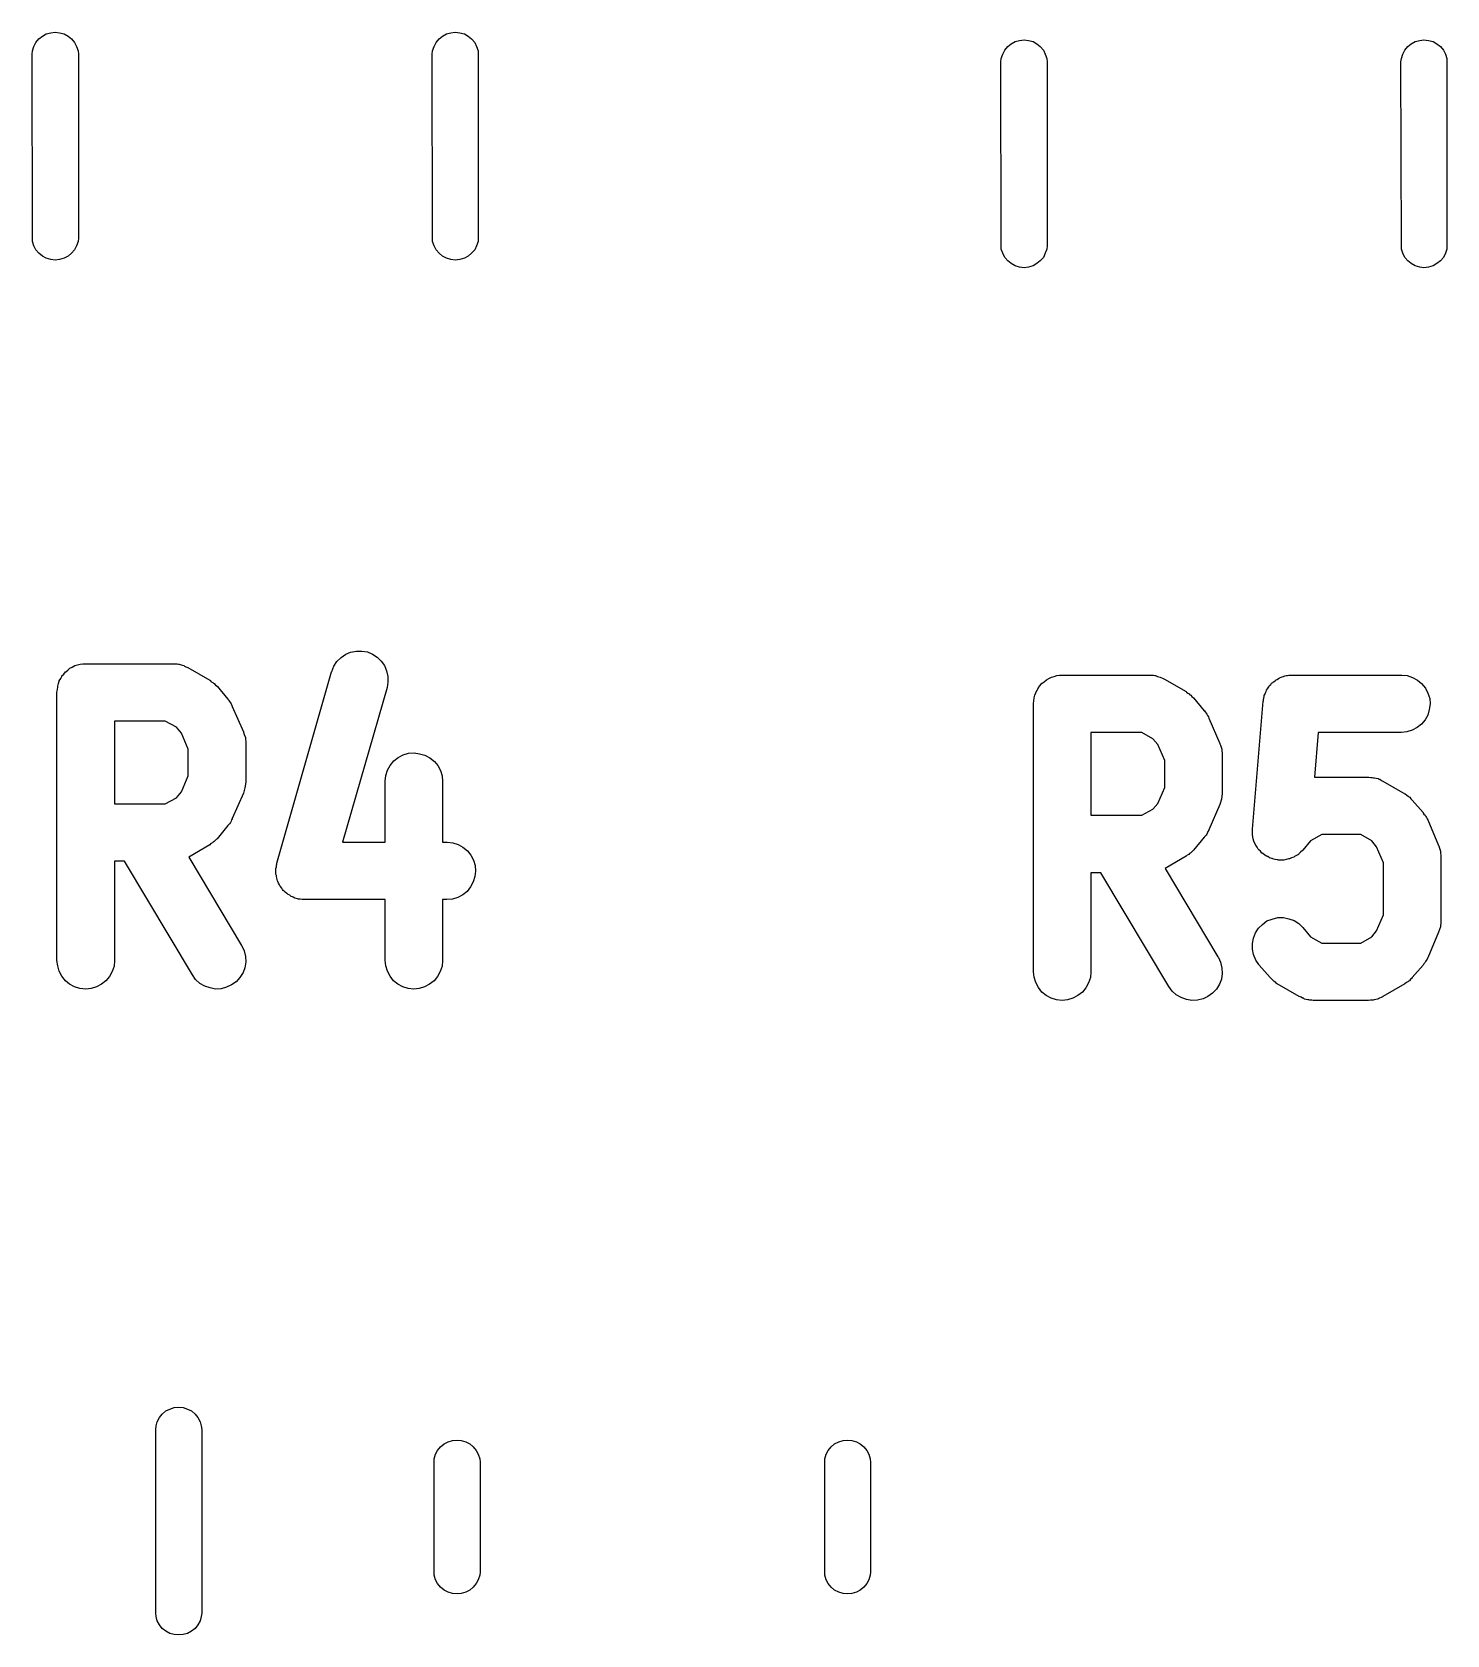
# Model space of a CAD drawing. Extents: x 137.1 to 164.6, y -146.9 to -60.6.
# Drawn here: x 146.597 to 150.292, y -112.769 to -108.582 of the extents above; entities that cross this region are included whole.
import ezdxf

# ---------------------------------------------------------------- set-up
doc = ezdxf.new("R2010")
doc.units = 0
doc.layers.add('BLACK', color=7, linetype='CONTINUOUS')

msp = doc.modelspace()

# ---------------------------------------------------------------- linework, layer by layer
at = {"layer": 'BLACK', "linetype": 'CONTINUOUS'}
for p, q in [((146.602, -108.62), (146.607, -108.609)), ((146.607, -108.609), (146.615, -108.6)), ((146.615, -108.6), (146.624, -108.593)), ((146.624, -108.593), (146.634, -108.587)), ((146.634, -108.587), (146.646, -108.584)), ((146.646, -108.584), (146.657, -108.582)), ((146.657, -108.582), (146.669, -108.584)), ((146.669, -108.584), (146.681, -108.587)), ((146.681, -108.587), (146.691, -108.593)), ((146.691, -108.593), (146.7, -108.6)), ((146.7, -108.6), (146.708, -108.609)), ((146.708, -108.609), (146.713, -108.62)), ((147.647, -108.62), (147.652, -108.609)), ((147.652, -108.609), (147.66, -108.6)), ((147.66, -108.6), (147.669, -108.593)), ((147.669, -108.593), (147.679, -108.587)), ((147.679, -108.587), (147.691, -108.584)), ((147.691, -108.584), (147.702, -108.582)), ((147.702, -108.582), (147.714, -108.584)), ((147.714, -108.584), (147.726, -108.587)), ((147.726, -108.587), (147.736, -108.593)), ((147.736, -108.593), (147.745, -108.6)), ((147.745, -108.6), (147.753, -108.609)), ((147.753, -108.609), (147.758, -108.62)), ((149.154, -108.613), (149.164, -108.607)), ((149.164, -108.607), (149.176, -108.604)), ((149.176, -108.604), (149.188, -108.602)), ((149.188, -108.602), (149.199, -108.604)), ((149.199, -108.604), (149.211, -108.607)), ((149.211, -108.607), (149.221, -108.613)), ((150.199, -108.613), (150.209, -108.607)), ((150.209, -108.607), (150.221, -108.604)), ((150.221, -108.604), (150.232, -108.602)), ((150.232, -108.602), (150.244, -108.604)), ((150.244, -108.604), (150.256, -108.607)), ((150.256, -108.607), (150.266, -108.613)), ((146.597, -108.64), (146.598, -108.631)), ((146.598, -109.12), (146.597, -108.64)), ((146.598, -108.631), (146.602, -108.62)), ((146.713, -108.62), (146.717, -108.631)), ((146.717, -108.631), (146.718, -108.64)), ((146.718, -108.64), (146.718, -109.12)), ((147.642, -108.64), (147.643, -108.631)), ((147.643, -109.12), (147.642, -108.64)), ((147.643, -108.631), (147.647, -108.62)), ((147.758, -108.62), (147.762, -108.631)), ((147.762, -108.631), (147.762, -108.64)), ((147.762, -108.64), (147.762, -109.12)), ((149.127, -108.66), (149.128, -108.651)), ((149.128, -108.651), (149.132, -108.64)), ((149.132, -108.64), (149.137, -108.629)), ((149.137, -108.629), (149.145, -108.62)), ((149.145, -108.62), (149.154, -108.613)), ((149.221, -108.613), (149.23, -108.62)), ((149.23, -108.62), (149.238, -108.629)), ((149.238, -108.629), (149.243, -108.64)), ((149.243, -108.64), (149.247, -108.651)), ((149.247, -108.651), (149.248, -108.66)), ((150.172, -108.66), (150.173, -108.651)), ((150.173, -108.651), (150.177, -108.64)), ((150.177, -108.64), (150.182, -108.629)), ((150.182, -108.629), (150.19, -108.62)), ((150.19, -108.62), (150.199, -108.613)), ((150.266, -108.613), (150.275, -108.62)), ((150.275, -108.62), (150.283, -108.629)), ((150.283, -108.629), (150.288, -108.64)), ((150.288, -108.64), (150.292, -108.651)), ((150.292, -108.651), (150.292, -108.66)), ((149.128, -109.14), (149.127, -108.66)), ((149.248, -108.66), (149.248, -109.14)), ((150.173, -109.14), (150.172, -108.66)), ((150.292, -108.66), (150.292, -109.14)), ((146.598, -109.129), (146.598, -109.12)), ((146.602, -109.14), (146.598, -109.129)), ((146.607, -109.151), (146.602, -109.14)), ((146.615, -109.16), (146.607, -109.151)), ((146.708, -109.151), (146.7, -109.16)), ((146.713, -109.14), (146.708, -109.151)), ((146.717, -109.129), (146.713, -109.14)), ((146.718, -109.12), (146.717, -109.129)), ((147.643, -109.129), (147.643, -109.12)), ((147.647, -109.14), (147.643, -109.129)), ((147.652, -109.151), (147.647, -109.14)), ((147.66, -109.16), (147.652, -109.151)), ((147.753, -109.151), (147.745, -109.16)), ((147.758, -109.14), (147.753, -109.151)), ((147.762, -109.129), (147.758, -109.14)), ((147.762, -109.12), (147.762, -109.129)), ((149.128, -109.149), (149.128, -109.14)), ((149.132, -109.16), (149.128, -109.149)), ((149.247, -109.149), (149.243, -109.16)), ((149.248, -109.14), (149.247, -109.149)), ((150.173, -109.149), (150.173, -109.14)), ((150.177, -109.16), (150.173, -109.149)), ((150.292, -109.149), (150.288, -109.16)), ((150.292, -109.14), (150.292, -109.149)), ((146.624, -109.167), (146.615, -109.16)), ((146.634, -109.173), (146.624, -109.167)), ((146.646, -109.176), (146.634, -109.173)), ((146.657, -109.178), (146.646, -109.176)), ((146.669, -109.176), (146.657, -109.178)), ((146.681, -109.173), (146.669, -109.176)), ((146.691, -109.167), (146.681, -109.173)), ((146.7, -109.16), (146.691, -109.167)), ((147.669, -109.167), (147.66, -109.16)), ((147.679, -109.173), (147.669, -109.167)), ((147.691, -109.176), (147.679, -109.173)), ((147.702, -109.178), (147.691, -109.176)), ((147.714, -109.176), (147.702, -109.178)), ((147.726, -109.173), (147.714, -109.176)), ((147.736, -109.167), (147.726, -109.173)), ((147.745, -109.16), (147.736, -109.167)), ((149.137, -109.171), (149.132, -109.16)), ((149.145, -109.18), (149.137, -109.171)), ((149.154, -109.187), (149.145, -109.18)), ((149.164, -109.193), (149.154, -109.187)), ((149.176, -109.196), (149.164, -109.193)), ((149.188, -109.198), (149.176, -109.196)), ((149.199, -109.196), (149.188, -109.198)), ((149.211, -109.193), (149.199, -109.196)), ((149.221, -109.187), (149.211, -109.193)), ((149.23, -109.18), (149.221, -109.187)), ((149.238, -109.171), (149.23, -109.18)), ((149.243, -109.16), (149.238, -109.171)), ((150.182, -109.171), (150.177, -109.16)), ((150.19, -109.18), (150.182, -109.171)), ((150.199, -109.187), (150.19, -109.18)), ((150.209, -109.193), (150.199, -109.187)), ((150.221, -109.196), (150.209, -109.193)), ((150.232, -109.198), (150.221, -109.196)), ((150.244, -109.196), (150.232, -109.198)), ((150.256, -109.193), (150.244, -109.196)), ((150.266, -109.187), (150.256, -109.193)), ((150.275, -109.18), (150.266, -109.187)), ((150.283, -109.171), (150.275, -109.18)), ((150.288, -109.16), (150.283, -109.171)), ((147.429, -110.202), (147.444, -110.199)), ((147.444, -110.199), (147.458, -110.199)), ((147.458, -110.199), (147.473, -110.201)), ((147.473, -110.201), (147.486, -110.207)), ((146.696, -110.244), (146.702, -110.241)), ((146.702, -110.241), (146.709, -110.237)), ((146.709, -110.237), (146.716, -110.235)), ((146.709, -110.237), (146.709, -110.237)), ((146.709, -110.237), (146.709, -110.237)), ((146.716, -110.235), (146.723, -110.233)), ((146.723, -110.233), (146.73, -110.232)), ((146.723, -110.233), (146.723, -110.233)), ((146.723, -110.233), (146.723, -110.233)), ((146.73, -110.232), (146.737, -110.232)), ((146.737, -110.232), (146.966, -110.232)), ((146.966, -110.232), (146.967, -110.232)), ((146.967, -110.232), (146.971, -110.232)), ((146.971, -110.232), (146.976, -110.232)), ((146.976, -110.232), (146.979, -110.233)), ((146.979, -110.233), (146.981, -110.233)), ((146.981, -110.233), (146.986, -110.235)), ((146.986, -110.235), (146.99, -110.236)), ((146.99, -110.236), (146.993, -110.237)), ((146.993, -110.237), (146.995, -110.238)), ((146.995, -110.238), (146.999, -110.24)), ((146.999, -110.24), (147.004, -110.242)), ((147.004, -110.242), (147.061, -110.275)), ((147.38, -110.252), (147.385, -110.238)), ((147.385, -110.238), (147.393, -110.226)), ((147.393, -110.226), (147.404, -110.216)), ((147.404, -110.216), (147.416, -110.207)), ((147.416, -110.207), (147.429, -110.202)), ((147.486, -110.207), (147.498, -110.215)), ((147.498, -110.215), (147.509, -110.225)), ((147.509, -110.225), (147.517, -110.237)), ((147.517, -110.237), (147.523, -110.251)), ((146.664, -110.291), (146.666, -110.284)), ((146.666, -110.284), (146.668, -110.278)), ((146.668, -110.277), (146.672, -110.271)), ((146.668, -110.278), (146.668, -110.277)), ((146.668, -110.277), (146.668, -110.277)), ((146.672, -110.271), (146.675, -110.265)), ((146.675, -110.264), (146.68, -110.259)), ((146.675, -110.265), (146.675, -110.264)), ((146.675, -110.265), (146.675, -110.265)), ((146.68, -110.259), (146.684, -110.253)), ((146.684, -110.253), (146.684, -110.253)), ((146.684, -110.253), (146.685, -110.253)), ((146.685, -110.253), (146.69, -110.249)), ((146.69, -110.249), (146.696, -110.244)), ((146.696, -110.244), (146.696, -110.244)), ((146.696, -110.244), (146.696, -110.244)), ((147.061, -110.275), (147.062, -110.276)), ((147.062, -110.276), (147.065, -110.279)), ((147.065, -110.279), (147.069, -110.281)), ((147.069, -110.281), (147.071, -110.283)), ((147.071, -110.283), (147.073, -110.284)), ((147.073, -110.284), (147.076, -110.288)), ((147.236, -110.753), (147.379, -110.253)), ((147.379, -110.253), (147.38, -110.252)), ((147.523, -110.251), (147.526, -110.265)), ((147.526, -110.28), (147.524, -110.294)), ((147.526, -110.265), (147.526, -110.28)), ((149.23, -110.289), (149.234, -110.283)), ((149.234, -110.283), (149.234, -110.283)), ((149.234, -110.283), (149.235, -110.283)), ((149.235, -110.283), (149.24, -110.279)), ((149.24, -110.279), (149.246, -110.274)), ((149.246, -110.274), (149.252, -110.271)), ((149.246, -110.274), (149.246, -110.274)), ((149.246, -110.274), (149.246, -110.274)), ((149.252, -110.271), (149.259, -110.267)), ((149.259, -110.267), (149.266, -110.265)), ((149.259, -110.267), (149.259, -110.267)), ((149.259, -110.267), (149.259, -110.267)), ((149.266, -110.265), (149.273, -110.263)), ((149.273, -110.263), (149.28, -110.262)), ((149.273, -110.263), (149.273, -110.263)), ((149.273, -110.263), (149.273, -110.263)), ((149.28, -110.262), (149.287, -110.262)), ((149.287, -110.262), (149.516, -110.262)), ((149.516, -110.262), (149.517, -110.262)), ((149.517, -110.262), (149.521, -110.262)), ((149.521, -110.262), (149.526, -110.262)), ((149.526, -110.262), (149.529, -110.263)), ((149.529, -110.263), (149.531, -110.263)), ((149.531, -110.263), (149.536, -110.265)), ((149.536, -110.265), (149.54, -110.266)), ((149.54, -110.266), (149.543, -110.267)), ((149.543, -110.267), (149.545, -110.268)), ((149.545, -110.268), (149.549, -110.27)), ((149.549, -110.27), (149.554, -110.272)), ((149.554, -110.272), (149.611, -110.305)), ((149.832, -110.286), (149.834, -110.283)), ((149.834, -110.283), (149.837, -110.281)), ((149.837, -110.281), (149.839, -110.279)), ((149.839, -110.279), (149.843, -110.277)), ((149.843, -110.277), (149.846, -110.274)), ((149.846, -110.274), (149.849, -110.273)), ((149.849, -110.273), (149.852, -110.271)), ((149.852, -110.271), (149.855, -110.269)), ((149.855, -110.269), (149.859, -110.267)), ((149.859, -110.267), (149.862, -110.266)), ((149.862, -110.266), (149.865, -110.265)), ((149.865, -110.265), (149.869, -110.264)), ((149.869, -110.264), (149.873, -110.263)), ((149.873, -110.263), (149.876, -110.263)), ((149.876, -110.263), (149.879, -110.262)), ((149.879, -110.262), (149.883, -110.262)), ((149.883, -110.262), (149.887, -110.262)), ((149.887, -110.262), (150.173, -110.262)), ((150.173, -110.262), (150.174, -110.262)), ((150.174, -110.262), (150.188, -110.263)), ((150.188, -110.263), (150.202, -110.268)), ((150.202, -110.268), (150.215, -110.275)), ((150.215, -110.275), (150.226, -110.284)), ((150.226, -110.284), (150.236, -110.296)), ((146.662, -110.306), (146.663, -110.299)), ((146.662, -110.307), (146.662, -110.306)), ((146.662, -110.306), (146.662, -110.306)), ((146.662, -110.306), (146.662, -110.306)), ((146.662, -110.306), (146.662, -110.306)), ((146.662, -111.007), (146.662, -110.307)), ((146.663, -110.299), (146.664, -110.292)), ((146.664, -110.292), (146.664, -110.291)), ((146.664, -110.291), (146.664, -110.291)), ((147.076, -110.288), (147.08, -110.291)), ((147.08, -110.291), (147.108, -110.325)), ((147.108, -110.325), (147.109, -110.325)), ((147.109, -110.325), (147.111, -110.328)), ((147.524, -110.294), (147.408, -110.698)), ((149.213, -110.329), (149.214, -110.322)), ((149.214, -110.321), (149.216, -110.314)), ((149.214, -110.322), (149.214, -110.321)), ((149.214, -110.321), (149.214, -110.321)), ((149.216, -110.314), (149.218, -110.308)), ((149.218, -110.307), (149.222, -110.301)), ((149.218, -110.308), (149.218, -110.307)), ((149.218, -110.307), (149.218, -110.307)), ((149.222, -110.301), (149.225, -110.295)), ((149.225, -110.294), (149.23, -110.289)), ((149.225, -110.295), (149.225, -110.294)), ((149.225, -110.295), (149.225, -110.295)), ((149.611, -110.305), (149.612, -110.306)), ((149.612, -110.306), (149.615, -110.309)), ((149.615, -110.309), (149.619, -110.311)), ((149.619, -110.311), (149.621, -110.313)), ((149.621, -110.313), (149.623, -110.314)), ((149.623, -110.314), (149.626, -110.318)), ((149.626, -110.318), (149.63, -110.321)), ((149.63, -110.321), (149.658, -110.355)), ((149.813, -110.325), (149.814, -110.322)), ((149.813, -110.329), (149.813, -110.325)), ((149.814, -110.322), (149.815, -110.318)), ((149.815, -110.315), (149.817, -110.311)), ((149.815, -110.318), (149.815, -110.315)), ((149.817, -110.311), (149.818, -110.308)), ((149.818, -110.308), (149.82, -110.305)), ((149.82, -110.305), (149.821, -110.301)), ((149.821, -110.301), (149.823, -110.298)), ((149.823, -110.298), (149.825, -110.295)), ((149.825, -110.295), (149.827, -110.292)), ((149.827, -110.292), (149.829, -110.289)), ((149.829, -110.289), (149.832, -110.286)), ((150.236, -110.296), (150.242, -110.309)), ((150.242, -110.309), (150.247, -110.323)), ((150.247, -110.323), (150.248, -110.337)), ((147.111, -110.328), (147.113, -110.331)), ((147.113, -110.331), (147.115, -110.334)), ((147.115, -110.334), (147.117, -110.337)), ((147.117, -110.337), (147.119, -110.341)), ((147.119, -110.341), (147.12, -110.344)), ((147.12, -110.344), (147.149, -110.41)), ((149.212, -110.336), (149.213, -110.329)), ((149.212, -110.337), (149.212, -110.336)), ((149.212, -110.336), (149.212, -110.336)), ((149.212, -110.336), (149.212, -110.336)), ((149.212, -110.336), (149.212, -110.336)), ((149.212, -111.037), (149.212, -110.337)), ((149.658, -110.355), (149.659, -110.355)), ((149.659, -110.355), (149.661, -110.358)), ((149.661, -110.358), (149.663, -110.361)), ((149.663, -110.361), (149.665, -110.364)), ((149.665, -110.364), (149.667, -110.367)), ((149.667, -110.367), (149.669, -110.371)), ((149.784, -110.664), (149.812, -110.33)), ((149.812, -110.33), (149.813, -110.329)), ((150.242, -110.366), (150.235, -110.379)), ((150.246, -110.352), (150.242, -110.366)), ((150.248, -110.337), (150.246, -110.352)), ((146.812, -110.382), (146.812, -110.598)), ((146.945, -110.382), (146.812, -110.382)), ((146.974, -110.398), (146.945, -110.382)), ((146.987, -110.413), (146.974, -110.398)), ((147.149, -110.41), (147.149, -110.411)), ((147.149, -110.411), (147.151, -110.417)), ((149.669, -110.371), (149.67, -110.374)), ((149.67, -110.374), (149.699, -110.44)), ((150.187, -110.41), (150.173, -110.412)), ((150.201, -110.406), (150.187, -110.41)), ((150.214, -110.399), (150.201, -110.406)), ((150.226, -110.39), (150.214, -110.399)), ((150.235, -110.379), (150.226, -110.39)), ((147.005, -110.455), (146.987, -110.413)), ((147.151, -110.417), (147.154, -110.425)), ((147.154, -110.425), (147.155, -110.44)), ((147.155, -110.44), (147.155, -110.54)), ((149.362, -110.412), (149.362, -110.628)), ((149.495, -110.412), (149.362, -110.412)), ((149.524, -110.428), (149.495, -110.412)), ((149.537, -110.443), (149.524, -110.428)), ((149.555, -110.485), (149.537, -110.443)), ((149.699, -110.44), (149.699, -110.441)), ((149.699, -110.441), (149.701, -110.445)), ((149.701, -110.445), (149.704, -110.455)), ((149.956, -110.412), (149.946, -110.528)), ((150.173, -110.412), (149.956, -110.412)), ((147.005, -110.525), (147.005, -110.455)), ((147.532, -110.498), (147.542, -110.486)), ((147.542, -110.486), (147.553, -110.477)), ((147.553, -110.477), (147.566, -110.47)), ((147.566, -110.47), (147.58, -110.466)), ((147.58, -110.466), (147.595, -110.465)), ((147.595, -110.465), (147.609, -110.467)), ((147.609, -110.467), (147.623, -110.471)), ((147.623, -110.471), (147.636, -110.478)), ((147.636, -110.478), (147.648, -110.487)), ((147.648, -110.487), (147.657, -110.498)), ((149.555, -110.555), (149.555, -110.485)), ((149.704, -110.455), (149.705, -110.47)), ((149.705, -110.47), (149.705, -110.57)), ((146.987, -110.567), (147.005, -110.525)), ((147.519, -110.539), (147.521, -110.524)), ((147.521, -110.524), (147.525, -110.51)), ((147.525, -110.51), (147.532, -110.498)), ((147.657, -110.498), (147.664, -110.511)), ((147.664, -110.511), (147.668, -110.525)), ((147.668, -110.525), (147.669, -110.54)), ((149.946, -110.528), (150.087, -110.528)), ((150.087, -110.528), (150.088, -110.528)), ((150.088, -110.528), (150.093, -110.529)), ((150.093, -110.529), (150.097, -110.529)), ((150.097, -110.529), (150.1, -110.53)), ((150.1, -110.53), (150.103, -110.53)), ((150.103, -110.53), (150.107, -110.531)), ((150.107, -110.531), (150.112, -110.532)), ((150.112, -110.532), (150.114, -110.534)), ((150.114, -110.534), (150.117, -110.534)), ((150.117, -110.534), (150.121, -110.537)), ((146.974, -110.582), (146.987, -110.567)), ((147.149, -110.57), (147.12, -110.636)), ((147.153, -110.556), (147.149, -110.57)), ((147.155, -110.541), (147.153, -110.556)), ((147.155, -110.54), (147.155, -110.541)), ((147.519, -110.54), (147.519, -110.539)), ((147.519, -110.698), (147.519, -110.54)), ((147.669, -110.54), (147.669, -110.698)), ((149.537, -110.597), (149.555, -110.555)), ((149.705, -110.571), (149.703, -110.586)), ((149.705, -110.57), (149.705, -110.571)), ((150.121, -110.537), (150.125, -110.539)), ((150.125, -110.539), (150.182, -110.572)), ((150.182, -110.572), (150.183, -110.572)), ((150.183, -110.572), (150.187, -110.575)), ((150.187, -110.575), (150.191, -110.578)), ((150.191, -110.578), (150.193, -110.58)), ((146.812, -110.598), (146.945, -110.598)), ((146.945, -110.598), (146.974, -110.582)), ((149.495, -110.628), (149.524, -110.612)), ((149.524, -110.612), (149.537, -110.597)), ((149.699, -110.6), (149.67, -110.666)), ((149.703, -110.586), (149.699, -110.6)), ((150.193, -110.58), (150.195, -110.581)), ((150.195, -110.581), (150.198, -110.585)), ((150.198, -110.585), (150.201, -110.588)), ((150.201, -110.588), (150.23, -110.621)), ((147.108, -110.655), (147.08, -110.689)), ((147.11, -110.653), (147.108, -110.655)), ((147.113, -110.65), (147.11, -110.653)), ((147.115, -110.647), (147.113, -110.65)), ((147.117, -110.643), (147.115, -110.647)), ((147.118, -110.64), (147.117, -110.643)), ((147.12, -110.637), (147.118, -110.64)), ((147.12, -110.636), (147.12, -110.637)), ((149.362, -110.628), (149.495, -110.628)), ((150.23, -110.621), (150.23, -110.622)), ((150.23, -110.622), (150.232, -110.625)), ((150.232, -110.625), (150.235, -110.628)), ((150.235, -110.628), (150.237, -110.631)), ((150.237, -110.631), (150.239, -110.634)), ((150.239, -110.634), (150.24, -110.637)), ((150.24, -110.637), (150.242, -110.64)), ((150.242, -110.64), (150.27, -110.707)), ((147.064, -110.702), (147.061, -110.705)), ((147.068, -110.7), (147.064, -110.702)), ((147.07, -110.698), (147.068, -110.7)), ((147.073, -110.696), (147.07, -110.698)), ((147.076, -110.693), (147.073, -110.696)), ((147.079, -110.69), (147.076, -110.693)), ((147.08, -110.689), (147.079, -110.69)), ((147.408, -110.698), (147.519, -110.698)), ((147.669, -110.698), (147.68, -110.698)), ((147.68, -110.698), (147.681, -110.698)), ((147.681, -110.698), (147.696, -110.7)), ((147.696, -110.7), (147.71, -110.704)), ((147.71, -110.704), (147.722, -110.711)), ((149.658, -110.685), (149.63, -110.719)), ((149.66, -110.683), (149.658, -110.685)), ((149.663, -110.68), (149.66, -110.683)), ((149.665, -110.677), (149.663, -110.68)), ((149.667, -110.673), (149.665, -110.677)), ((149.668, -110.67), (149.667, -110.673)), ((149.67, -110.667), (149.668, -110.67)), ((149.67, -110.666), (149.67, -110.667)), ((149.784, -110.67), (149.784, -110.664)), ((149.784, -110.675), (149.784, -110.67)), ((149.784, -110.677), (149.784, -110.675)), ((149.784, -110.678), (149.784, -110.677)), ((149.785, -110.684), (149.784, -110.678)), ((149.786, -110.69), (149.785, -110.684)), ((149.787, -110.691), (149.786, -110.69)), ((149.787, -110.693), (149.787, -110.691)), ((149.789, -110.698), (149.787, -110.693)), ((149.792, -110.704), (149.789, -110.698)), ((149.792, -110.705), (149.792, -110.704)), ((149.936, -110.695), (149.916, -110.719)), ((149.965, -110.678), (149.936, -110.695)), ((150.067, -110.678), (149.965, -110.678)), ((150.096, -110.695), (150.067, -110.678)), ((150.108, -110.71), (150.096, -110.695)), ((147.061, -110.705), (147.006, -110.737)), ((147.006, -110.737), (147.144, -110.968)), ((147.722, -110.711), (147.734, -110.721)), ((147.734, -110.721), (147.743, -110.732)), ((147.743, -110.732), (147.75, -110.745)), ((147.75, -110.745), (147.754, -110.759)), ((149.611, -110.735), (149.556, -110.767)), ((149.614, -110.732), (149.611, -110.735)), ((149.618, -110.73), (149.614, -110.732)), ((149.62, -110.728), (149.618, -110.73)), ((149.623, -110.726), (149.62, -110.728)), ((149.626, -110.723), (149.623, -110.726)), ((149.629, -110.72), (149.626, -110.723)), ((149.63, -110.719), (149.629, -110.72)), ((149.793, -110.706), (149.792, -110.705)), ((149.796, -110.711), (149.793, -110.706)), ((149.799, -110.716), (149.796, -110.711)), ((149.8, -110.717), (149.799, -110.716)), ((149.801, -110.718), (149.8, -110.717)), ((149.805, -110.722), (149.801, -110.718)), ((149.809, -110.727), (149.805, -110.722)), ((149.81, -110.727), (149.809, -110.727)), ((149.811, -110.728), (149.81, -110.727)), ((149.816, -110.732), (149.811, -110.728)), ((149.821, -110.735), (149.816, -110.732)), ((149.823, -110.736), (149.821, -110.735)), ((149.824, -110.736), (149.823, -110.736)), ((149.829, -110.739), (149.824, -110.736)), ((149.835, -110.741), (149.829, -110.739)), ((149.836, -110.741), (149.835, -110.741)), ((149.837, -110.742), (149.836, -110.741)), ((149.843, -110.743), (149.837, -110.742)), ((149.849, -110.744), (149.843, -110.743)), ((149.85, -110.744), (149.849, -110.744)), ((149.852, -110.745), (149.85, -110.744)), ((149.858, -110.745), (149.852, -110.745)), ((149.864, -110.745), (149.858, -110.745)), ((149.865, -110.745), (149.864, -110.745)), ((149.866, -110.745), (149.865, -110.745)), ((149.872, -110.743), (149.866, -110.745)), ((149.878, -110.742), (149.872, -110.743)), ((149.879, -110.742), (149.878, -110.742)), ((149.881, -110.742), (149.879, -110.742)), ((149.886, -110.739), (149.881, -110.742)), ((149.892, -110.737), (149.886, -110.739)), ((149.893, -110.737), (149.892, -110.737)), ((149.894, -110.736), (149.893, -110.737)), ((149.899, -110.733), (149.894, -110.736)), ((149.904, -110.73), (149.899, -110.733)), ((149.905, -110.729), (149.904, -110.73)), ((149.906, -110.728), (149.905, -110.729)), ((149.91, -110.724), (149.906, -110.728)), ((149.915, -110.72), (149.91, -110.724)), ((149.916, -110.719), (149.915, -110.72)), ((150.126, -110.752), (150.108, -110.71)), ((150.27, -110.707), (150.271, -110.708)), ((150.271, -110.708), (150.273, -110.714)), ((150.273, -110.714), (150.275, -110.722)), ((150.275, -110.722), (150.276, -110.737)), ((150.276, -110.737), (150.276, -110.903)), ((146.838, -110.748), (146.812, -110.748)), ((146.812, -110.748), (146.812, -111.007)), ((147.016, -111.045), (146.838, -110.748)), ((147.234, -110.767), (147.235, -110.763)), ((147.234, -110.77), (147.234, -110.767)), ((147.234, -110.773), (147.234, -110.77)), ((147.234, -110.777), (147.234, -110.773)), ((147.234, -110.782), (147.234, -110.777)), ((147.235, -110.785), (147.234, -110.782)), ((147.235, -110.758), (147.236, -110.756)), ((147.235, -110.763), (147.235, -110.758)), ((147.235, -110.787), (147.235, -110.785)), ((147.236, -110.792), (147.235, -110.787)), ((147.236, -110.756), (147.236, -110.753)), ((147.753, -110.788), (147.749, -110.802)), ((147.755, -110.774), (147.753, -110.788)), ((147.754, -110.759), (147.755, -110.774)), ((149.388, -110.778), (149.362, -110.778)), ((149.362, -110.778), (149.362, -111.037)), ((149.566, -111.075), (149.388, -110.778)), ((149.556, -110.767), (149.694, -110.998)), ((150.126, -110.888), (150.126, -110.752)), ((147.237, -110.796), (147.236, -110.792)), ((147.238, -110.799), (147.237, -110.796)), ((147.239, -110.801), (147.238, -110.799)), ((147.241, -110.805), (147.239, -110.801)), ((147.243, -110.81), (147.241, -110.805)), ((147.244, -110.812), (147.243, -110.81)), ((147.246, -110.814), (147.244, -110.812)), ((147.249, -110.818), (147.246, -110.814)), ((147.251, -110.822), (147.249, -110.818)), ((147.253, -110.824), (147.251, -110.822)), ((147.255, -110.826), (147.253, -110.824)), ((147.258, -110.829), (147.255, -110.826)), ((147.262, -110.832), (147.258, -110.829)), ((147.733, -110.827), (147.722, -110.836)), ((147.742, -110.815), (147.733, -110.827)), ((147.749, -110.802), (147.742, -110.815)), ((147.264, -110.833), (147.262, -110.832)), ((147.266, -110.835), (147.264, -110.833)), ((147.27, -110.837), (147.266, -110.835)), ((147.274, -110.84), (147.27, -110.837)), ((147.277, -110.841), (147.274, -110.84)), ((147.279, -110.842), (147.277, -110.841)), ((147.283, -110.844), (147.279, -110.842)), ((147.287, -110.845), (147.283, -110.844)), ((147.29, -110.846), (147.287, -110.845)), ((147.293, -110.847), (147.29, -110.846)), ((147.297, -110.847), (147.293, -110.847)), ((147.302, -110.848), (147.297, -110.847)), ((147.305, -110.848), (147.302, -110.848)), ((147.308, -110.848), (147.305, -110.848)), ((147.309, -110.848), (147.308, -110.848)), ((147.519, -110.848), (147.309, -110.848)), ((147.519, -111.007), (147.519, -110.848)), ((147.68, -110.848), (147.669, -110.848)), ((147.669, -110.848), (147.669, -111.007)), ((147.695, -110.847), (147.68, -110.848)), ((147.709, -110.843), (147.695, -110.847)), ((147.722, -110.836), (147.709, -110.843)), ((149.8, -110.923), (149.81, -110.913)), ((149.81, -110.913), (149.822, -110.904)), ((149.822, -110.904), (149.836, -110.899)), ((149.836, -110.899), (149.85, -110.895)), ((149.85, -110.895), (149.865, -110.895)), ((149.865, -110.895), (149.879, -110.898)), ((149.879, -110.898), (149.893, -110.903)), ((149.893, -110.903), (149.905, -110.911)), ((149.905, -110.911), (149.916, -110.921)), ((150.108, -110.93), (150.126, -110.888)), ((150.276, -110.906), (150.275, -110.919)), ((150.276, -110.903), (150.276, -110.904)), ((150.276, -110.904), (150.276, -110.906)), ((149.784, -110.963), (149.787, -110.949)), ((149.787, -110.949), (149.792, -110.935)), ((149.792, -110.935), (149.8, -110.923)), ((149.916, -110.921), (149.936, -110.945)), ((149.936, -110.945), (149.965, -110.962)), ((150.067, -110.962), (150.096, -110.945)), ((150.096, -110.945), (150.108, -110.93)), ((150.27, -110.933), (150.242, -111)), ((150.275, -110.919), (150.27, -110.933)), ((147.144, -110.968), (147.145, -110.969)), ((147.145, -110.969), (147.151, -110.982)), ((147.151, -110.982), (147.154, -110.997)), ((147.154, -110.997), (147.155, -111.011)), ((149.784, -110.978), (149.784, -110.963)), ((149.787, -110.992), (149.784, -110.978)), ((149.793, -111.006), (149.787, -110.992)), ((149.965, -110.962), (150.067, -110.962)), ((146.664, -111.021), (146.662, -111.007)), ((146.668, -111.035), (146.664, -111.021)), ((146.675, -111.048), (146.668, -111.035)), ((146.806, -111.036), (146.799, -111.049)), ((146.811, -111.022), (146.806, -111.036)), ((146.812, -111.008), (146.811, -111.022)), ((146.812, -111.007), (146.812, -111.008)), ((147.148, -111.039), (147.14, -111.052)), ((147.153, -111.026), (147.148, -111.039)), ((147.155, -111.011), (147.153, -111.026)), ((147.521, -111.021), (147.519, -111.007)), ((147.525, -111.035), (147.521, -111.021)), ((147.532, -111.048), (147.525, -111.035)), ((147.663, -111.036), (147.656, -111.049)), ((147.668, -111.022), (147.663, -111.036)), ((147.669, -111.008), (147.668, -111.022)), ((147.669, -111.007), (147.669, -111.008)), ((149.214, -111.051), (149.212, -111.037)), ((149.362, -111.038), (149.361, -111.052)), ((149.362, -111.037), (149.362, -111.038)), ((149.694, -110.998), (149.695, -110.999)), ((149.695, -110.999), (149.701, -111.012)), ((149.701, -111.012), (149.704, -111.027)), ((149.704, -111.027), (149.705, -111.041)), ((149.801, -111.018), (149.793, -111.006)), ((149.802, -111.019), (149.801, -111.018)), ((149.83, -111.052), (149.802, -111.019)), ((150.23, -111.019), (150.201, -111.052)), ((150.232, -111.016), (150.23, -111.019)), ((150.234, -111.013), (150.232, -111.016)), ((150.236, -111.01), (150.234, -111.013)), ((150.238, -111.007), (150.236, -111.01)), ((150.24, -111.004), (150.238, -111.007)), ((150.241, -111.001), (150.24, -111.004)), ((150.242, -111), (150.241, -111.001)), ((146.684, -111.06), (146.675, -111.048)), ((146.695, -111.069), (146.684, -111.06)), ((146.708, -111.076), (146.695, -111.069)), ((146.722, -111.08), (146.708, -111.076)), ((146.737, -111.082), (146.722, -111.08)), ((146.751, -111.08), (146.737, -111.082)), ((146.765, -111.076), (146.751, -111.08)), ((146.778, -111.069), (146.765, -111.076)), ((146.79, -111.06), (146.778, -111.069)), ((146.799, -111.049), (146.79, -111.06)), ((147.024, -111.057), (147.016, -111.045)), ((147.035, -111.067), (147.024, -111.057)), ((147.048, -111.074), (147.035, -111.067)), ((147.062, -111.079), (147.048, -111.074)), ((147.076, -111.082), (147.062, -111.079)), ((147.091, -111.081), (147.076, -111.082)), ((147.105, -111.077), (147.091, -111.081)), ((147.118, -111.071), (147.105, -111.077)), ((147.13, -111.063), (147.118, -111.071)), ((147.14, -111.052), (147.13, -111.063)), ((147.541, -111.06), (147.532, -111.048)), ((147.552, -111.069), (147.541, -111.06)), ((147.565, -111.076), (147.552, -111.069)), ((147.579, -111.08), (147.565, -111.076)), ((147.594, -111.082), (147.579, -111.08)), ((147.608, -111.08), (147.594, -111.082)), ((147.622, -111.076), (147.608, -111.08)), ((147.635, -111.069), (147.622, -111.076)), ((147.647, -111.06), (147.635, -111.069)), ((147.656, -111.049), (147.647, -111.06)), ((149.218, -111.065), (149.214, -111.051)), ((149.225, -111.078), (149.218, -111.065)), ((149.234, -111.09), (149.225, -111.078)), ((149.349, -111.079), (149.34, -111.09)), ((149.356, -111.066), (149.349, -111.079)), ((149.361, -111.052), (149.356, -111.066)), ((149.574, -111.087), (149.566, -111.075)), ((149.698, -111.069), (149.69, -111.082)), ((149.703, -111.056), (149.698, -111.069)), ((149.705, -111.041), (149.703, -111.056)), ((149.834, -111.055), (149.83, -111.052)), ((149.837, -111.059), (149.834, -111.055)), ((149.839, -111.06), (149.837, -111.059)), ((149.841, -111.062), (149.839, -111.06)), ((149.845, -111.065), (149.841, -111.062)), ((149.848, -111.068), (149.845, -111.065)), ((149.849, -111.068), (149.848, -111.068)), ((149.906, -111.101), (149.849, -111.068)), ((150.182, -111.068), (150.125, -111.101)), ((150.186, -111.065), (150.182, -111.068)), ((150.19, -111.063), (150.186, -111.065)), ((150.192, -111.061), (150.19, -111.063)), ((150.194, -111.06), (150.192, -111.061)), ((150.197, -111.056), (150.194, -111.06)), ((150.201, -111.053), (150.197, -111.056)), ((150.201, -111.052), (150.201, -111.053)), ((149.245, -111.099), (149.234, -111.09)), ((149.258, -111.106), (149.245, -111.099)), ((149.272, -111.11), (149.258, -111.106)), ((149.287, -111.112), (149.272, -111.11)), ((149.301, -111.11), (149.287, -111.112)), ((149.315, -111.106), (149.301, -111.11)), ((149.328, -111.099), (149.315, -111.106)), ((149.34, -111.09), (149.328, -111.099)), ((149.585, -111.097), (149.574, -111.087)), ((149.598, -111.104), (149.585, -111.097)), ((149.612, -111.109), (149.598, -111.104)), ((149.626, -111.112), (149.612, -111.109)), ((149.641, -111.111), (149.626, -111.112)), ((149.655, -111.107), (149.641, -111.111)), ((149.668, -111.101), (149.655, -111.107)), ((149.68, -111.093), (149.668, -111.101)), ((149.69, -111.082), (149.68, -111.093)), ((149.911, -111.103), (149.906, -111.101)), ((149.915, -111.106), (149.911, -111.103)), ((149.917, -111.106), (149.915, -111.106)), ((149.92, -111.108), (149.917, -111.106)), ((149.924, -111.109), (149.92, -111.108)), ((149.929, -111.11), (149.924, -111.109)), ((149.931, -111.11), (149.929, -111.11)), ((149.934, -111.111), (149.931, -111.11)), ((149.939, -111.111), (149.934, -111.111)), ((149.943, -111.112), (149.939, -111.111)), ((149.944, -111.112), (149.943, -111.112)), ((150.087, -111.112), (149.944, -111.112)), ((150.092, -111.111), (150.087, -111.112)), ((150.096, -111.111), (150.092, -111.111)), ((150.099, -111.111), (150.096, -111.111)), ((150.102, -111.11), (150.099, -111.111)), ((150.106, -111.109), (150.102, -111.11)), ((150.111, -111.108), (150.106, -111.109)), ((150.113, -111.107), (150.111, -111.108)), ((150.116, -111.106), (150.113, -111.107)), ((150.12, -111.104), (150.116, -111.106)), ((150.124, -111.102), (150.12, -111.104)), ((150.125, -111.101), (150.124, -111.102)), ((146.924, -112.212), (146.93, -112.201)), ((146.93, -112.201), (146.937, -112.192)), ((146.937, -112.192), (146.946, -112.184)), ((146.946, -112.184), (146.957, -112.179)), ((146.957, -112.179), (146.968, -112.175)), ((146.968, -112.175), (146.98, -112.174)), ((146.98, -112.174), (146.992, -112.175)), ((146.992, -112.175), (147.003, -112.179)), ((147.003, -112.179), (147.013, -112.184)), ((147.013, -112.184), (147.023, -112.192)), ((147.023, -112.192), (147.03, -112.201)), ((147.03, -112.201), (147.036, -112.212)), ((146.92, -112.232), (146.921, -112.223)), ((146.92, -112.712), (146.92, -112.232)), ((146.921, -112.223), (146.924, -112.212)), ((147.036, -112.212), (147.039, -112.223)), ((147.039, -112.223), (147.04, -112.232)), ((147.04, -112.232), (147.04, -112.712)), ((147.651, -112.297), (147.656, -112.287)), ((147.656, -112.287), (147.664, -112.278)), ((147.664, -112.278), (147.673, -112.27)), ((147.673, -112.27), (147.684, -112.265)), ((147.684, -112.265), (147.695, -112.261)), ((147.695, -112.261), (147.707, -112.26)), ((147.707, -112.26), (147.718, -112.261)), ((147.718, -112.261), (147.73, -112.265)), ((147.73, -112.265), (147.74, -112.27)), ((147.74, -112.27), (147.749, -112.278)), ((147.749, -112.278), (147.757, -112.287)), ((147.757, -112.287), (147.762, -112.297)), ((148.671, -112.297), (148.676, -112.287)), ((148.676, -112.287), (148.684, -112.278)), ((148.684, -112.278), (148.693, -112.27)), ((148.693, -112.27), (148.704, -112.265)), ((148.704, -112.265), (148.715, -112.261)), ((148.715, -112.261), (148.727, -112.26)), ((148.727, -112.26), (148.738, -112.261)), ((148.738, -112.261), (148.75, -112.265)), ((148.75, -112.265), (148.76, -112.27)), ((148.76, -112.27), (148.769, -112.278)), ((148.769, -112.278), (148.777, -112.287)), ((148.777, -112.287), (148.782, -112.297)), ((147.647, -112.309), (147.651, -112.297)), ((147.647, -112.318), (147.647, -112.309)), ((147.647, -112.605), (147.647, -112.318)), ((147.762, -112.297), (147.766, -112.309)), ((147.766, -112.309), (147.767, -112.318)), ((147.767, -112.318), (147.767, -112.605)), ((148.667, -112.309), (148.671, -112.297)), ((148.667, -112.318), (148.667, -112.309)), ((148.667, -112.605), (148.667, -112.318)), ((148.782, -112.297), (148.786, -112.309)), ((148.786, -112.309), (148.787, -112.318)), ((148.787, -112.318), (148.787, -112.605)), ((147.647, -112.613), (147.647, -112.605)), ((147.651, -112.625), (147.647, -112.613)), ((147.656, -112.635), (147.651, -112.625)), ((147.762, -112.625), (147.757, -112.635)), ((147.766, -112.613), (147.762, -112.625)), ((147.767, -112.605), (147.766, -112.613)), ((148.667, -112.613), (148.667, -112.605)), ((148.671, -112.625), (148.667, -112.613)), ((148.676, -112.635), (148.671, -112.625)), ((148.782, -112.625), (148.777, -112.635)), ((148.786, -112.613), (148.782, -112.625)), ((148.787, -112.605), (148.786, -112.613)), ((147.664, -112.644), (147.656, -112.635)), ((147.673, -112.652), (147.664, -112.644)), ((147.684, -112.657), (147.673, -112.652)), ((147.695, -112.661), (147.684, -112.657)), ((147.707, -112.662), (147.695, -112.661)), ((147.718, -112.661), (147.707, -112.662)), ((147.73, -112.657), (147.718, -112.661)), ((147.74, -112.652), (147.73, -112.657)), ((147.749, -112.644), (147.74, -112.652)), ((147.757, -112.635), (147.749, -112.644)), ((148.684, -112.644), (148.676, -112.635)), ((148.693, -112.652), (148.684, -112.644)), ((148.704, -112.657), (148.693, -112.652)), ((148.715, -112.661), (148.704, -112.657)), ((148.727, -112.662), (148.715, -112.661)), ((148.738, -112.661), (148.727, -112.662)), ((148.75, -112.657), (148.738, -112.661)), ((148.76, -112.652), (148.75, -112.657)), ((148.769, -112.644), (148.76, -112.652)), ((148.777, -112.635), (148.769, -112.644)), ((146.921, -112.721), (146.92, -112.712)), ((147.04, -112.712), (147.039, -112.721)), ((146.924, -112.732), (146.921, -112.721)), ((146.93, -112.743), (146.924, -112.732)), ((146.937, -112.752), (146.93, -112.743)), ((146.946, -112.759), (146.937, -112.752)), ((147.023, -112.752), (147.013, -112.759)), ((147.03, -112.743), (147.023, -112.752)), ((147.036, -112.732), (147.03, -112.743)), ((147.039, -112.721), (147.036, -112.732)), ((146.957, -112.765), (146.946, -112.759)), ((146.968, -112.768), (146.957, -112.765)), ((146.98, -112.769), (146.968, -112.768)), ((146.992, -112.768), (146.98, -112.769)), ((147.003, -112.765), (146.992, -112.768)), ((147.013, -112.759), (147.003, -112.765))]:
    msp.add_line(p, q, dxfattribs=at)

doc.saveas('drawing.dxf')
